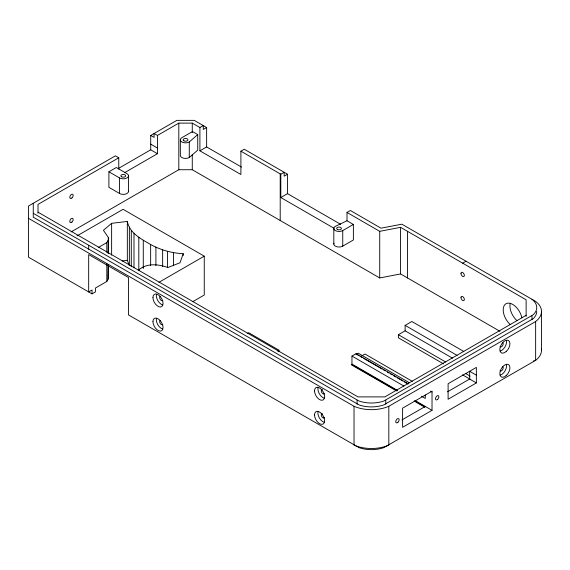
<?xml version="1.0" encoding="UTF-8"?>
<svg xmlns="http://www.w3.org/2000/svg" width="570" height="570" viewBox="0 0 570 570"><rect width="100%" height="100%" fill="white"/><g stroke="black" fill="none" stroke-linecap="round" stroke-linejoin="round"><path stroke-width="0.85" d="M108.136 253.429L108.357 237.526L103.412 230.287L111.627 223.319L127.331 221.438C129.632 233.23 141.218 239.022 150.637 244.509C160.654 250.059 171.798 253.109 183.234 253.714L183.234 255.481M118.76 169.083L118.76 157.783L115.397 155.838L28.5 206.012L28.5 257.177L92.041 293.885L95.404 291.94L95.404 288.057L106.825 281.466L108.136 279.051L108.357 265.791M183.234 253.714L179.977 262.777L167.908 267.522C158.047 264.074 146.597 262.763 138.218 270.387M106.825 252.311L106.825 242.592L108.136 240.184M189.276 141.973L197.733 134.584L192.503 131.563L181.873 137.698A5.237 3.021 0 0 0 181.873 141.973A5.237 3.021 0 0 0 189.276 141.973L189.276 157.512A5.237 3.021 0 0 1 183.569 158.168A5.237 3.021 0 0 1 180.341 155.375L180.341 139.835M189.276 157.512L197.733 150.117L197.733 134.584M33.26 213.308L359.057 401.038A24.004 13.858 0 0 0 383.795 401.038L533.306 314.711A24.004 13.858 0 0 0 533.306 300.433L531.96 299.286M33.26 203.262L33.26 217.191L359.057 404.921A24.004 13.858 0 0 0 383.795 404.921L533.306 318.602A24.004 13.858 0 0 0 536.733 311.462M118.467 168.442L150.715 149.817L150.715 135.446L176.843 120.363L194.235 120.363L206.632 127.523L206.632 146.946L241.552 167.103M118.76 157.783L38.019 204.395L38.019 213.194M150.715 135.446L154.085 137.391L154.085 133.501L157.448 135.446L178.809 123.113L192.268 123.113L199.906 127.523L203.269 125.578L203.269 129.461L206.632 127.523M108.899 171.791L116.301 167.516L126.968 173.672A5.237 3.021 0 0 1 126.968 177.947A5.237 3.021 0 0 1 119.565 177.947L108.899 171.791L108.899 187.331L119.565 193.487A5.237 3.021 0 0 0 125.885 193.964A5.237 3.021 0 0 0 128.321 190.565M124.424 172.767L157.448 153.708L157.448 135.446M199.906 127.523L199.906 150.829L206.632 146.946M71.1 231.919L178.809 169.732L192.268 169.732L379.72 277.953L400.582 273.942L499.947 331.305M77.007 235.909L123.084 209.304L204.252 256.165L204.252 295.032L192.731 301.68M199.906 150.829L240.896 174.498L240.896 151.185L244.259 149.247L287.529 174.228L287.529 193.65L340.653 224.323M98.446 247.43L106.825 242.592M240.896 151.185L280.803 174.228L284.166 172.283L284.166 176.173L287.529 174.228M280.803 174.228L280.803 197.534L287.529 193.65M158.945 282.321L204.252 256.165M333.992 243.205A5.237 3.021 0 0 0 336.435 246.603A5.237 3.021 0 0 0 342.748 246.119L353.379 239.984L353.379 224.445L347.009 220.768L347.009 212.453L350.372 210.508L381.009 228.192L401.871 224.181L535.643 301.416A28.771 16.608 0 0 1 535.643 321.509L535.643 360.354L383.795 447.657A24.004 13.858 0 0 1 359.057 447.657L128.442 314.897L128.442 277.519L88.678 254.562L88.678 291.94L92.041 289.995L92.041 293.885M347.009 220.768L336.435 225.827A5.237 3.021 0 0 0 334.896 230.287A5.237 3.021 0 0 0 342.748 230.579L353.379 224.445M247.209 333.543L248.662 332.702L278.944 350.187L278.944 351.74M277.49 351.027L278.944 350.187M462.669 263.169L466.032 261.224M397.376 390.322L351.954 364.095L351.954 356.079L356.122 353.671L408.07 383.667M452.495 358.167L405.128 330.821L405.128 325.385L411.853 321.494L463.802 351.49M361.964 355.737L364.957 354.013L412.324 381.358M443.474 363.838L398.394 337.81L398.394 334.704L405.128 330.821M396.57 390.913L351.498 364.893L351.954 364.095M526.124 315.345L384.885 396.891L357.967 396.891L38.019 212.168M28.5 218.331L354.027 406.275A28.771 16.608 0 0 0 388.826 406.275L535.643 321.509M447.486 391.825L469.637 379.043L476.363 382.926L476.363 367.386L448.106 383.703L448.106 399.242L476.363 382.926M401.971 419.905L424.842 406.702L424.842 407.229L414.148 401.059M432.024 410.329L402.598 427.315L402.598 408.17L432.024 391.184L432.024 410.329L415.088 400.546M347.009 212.453L379.72 231.342L400.582 227.323L526.124 299.806L526.124 316.371M122.101 260.932L127.331 260.305L129.077 265.157M280.803 197.534L333.92 228.207M150.715 144.146L157.448 148.036M150.715 149.817L157.448 153.708M405.128 325.385L457.076 355.374M476.363 375.153L469.637 371.27L469.637 379.043M398.394 334.704L445.761 362.05M465.626 373.521L470.207 376.164M462.569 374.861L470.207 379.271M430.528 391.098L432.024 391.961M409.417 382.755L358.231 353.201L356.122 354.419L356.122 353.671M356.884 354.504L358.416 355.388M359.941 356.264L362.235 357.589M363.76 358.473L382.099 369.061M383.624 369.937L385.156 370.821M387.443 372.146L388.975 373.029M390.5 373.913L392.032 374.789M393.557 375.673L395.851 376.998M397.376 377.882L402.726 380.967M404.251 381.85L408.07 384.052M351.954 356.079L403.902 386.075M421.472 396.221L425.291 398.423L425.291 394.974M351.498 364.358L397.34 390.828M414.91 400.966L424.842 406.702M541.5 311.462L541.5 350.308M531.96 315.865L531.96 319.749M407.536 231.342L407.536 277.953M400.582 227.323L400.582 273.942M388.826 406.275L388.826 445.12A28.771 16.608 0 0 1 354.027 445.12L354.027 406.275M385.783 400.254L385.783 404.144M379.72 231.342L379.72 277.953M357.069 400.261L357.069 404.144M342.748 230.579L342.748 246.119M333.813 228.449L333.813 243.989M280.205 173.886L280.212 220.505M192.268 123.113L192.268 132.789M192.268 154.776L192.268 169.732M178.809 123.113L178.809 169.732M173.423 252.538L173.423 265.791M167.509 251.427L167.509 267.323M162.642 249.867L162.642 266.646M155.909 247.081L155.909 265.634M150.637 244.509L150.637 265.706M143.277 240.262L143.277 268.527M138.809 237.213L138.809 270.779M133.993 233.322L133.993 267.779M131.292 230.515L131.292 266.739M129.362 227.102L129.362 265.086M128.499 175.809L128.499 191.349M127.331 221.438L127.331 260.305M119.565 177.947L119.565 193.487M111.627 223.319L111.627 255.118M108.357 237.526L108.357 253.422M108.136 264.915L108.136 279.051M106.825 263.796L106.825 281.466M88.678 245.321L88.678 249.204M541.329 348.512A28.771 16.608 0 0 1 535.643 360.354M534.14 360.461A24.004 13.858 0 0 1 533.306 361.33M502.355 342.541A2.38 1.375 -60 0 1 502.704 345.392A2.38 1.375 -60 0 1 500.054 346.517M506.388 364.472A7.139 4.118 -60 0 1 500.203 375.174M506.388 340.383A7.139 4.118 -60 0 1 500.203 351.091M510.243 324.53A13.416 7.745 60 0 1 505.989 303.746A13.416 7.745 60 0 1 521.864 317.818M324.401 393.635A2.38 1.375 60 0 1 321.608 392.238A2.38 1.375 60 0 1 322.506 389.695M324.572 417.354A2.38 1.375 60 0 1 321.758 416.599A2.38 1.375 60 0 1 322.506 413.784M324.252 422.292A7.139 4.118 60 0 1 318.067 411.59M324.252 398.209A7.139 4.118 60 0 1 318.067 387.5M162.813 324.444A2.38 1.375 60 0 1 160.17 323.318A2.38 1.375 60 0 1 160.519 320.468M162.813 300.362A2.38 1.375 60 0 1 160.17 299.236A2.38 1.375 60 0 1 160.519 296.379M162.664 329.018A7.139 4.118 60 0 1 156.486 318.309M162.664 304.929A7.139 4.118 60 0 1 156.486 294.227M516.969 320.639A13.416 7.745 60 0 1 510.264 303.354M502.355 366.624A2.38 1.375 -60 0 1 502.704 369.481A2.38 1.375 -60 0 1 500.054 370.607M397.881 422.341A2.38 1.375 -60 0 0 398.63 418.658A2.38 1.375 -60 0 0 395.815 421.152A2.38 1.375 -60 0 0 397.881 422.341M437.61 399.406A2.38 1.375 -60 0 0 438.366 395.715A2.38 1.375 -60 0 0 435.551 398.216A2.38 1.375 -60 0 0 437.61 399.406M506.181 375.609A7.139 4.118 -60 0 0 508.447 364.558A7.139 4.118 -60 0 0 500.004 372.039A7.139 4.118 -60 0 0 506.181 375.609M506.181 351.526A7.139 4.118 -60 0 0 508.447 340.468A7.139 4.118 -60 0 0 500.004 347.957A7.139 4.118 -60 0 0 506.181 351.526M337.369 229.418A2.38 1.375 0 0 0 341.344 228.798A2.38 1.375 0 0 0 338.43 227.117A2.38 1.375 0 0 0 337.369 229.418M460.988 297.547A2.38 1.375 60 0 0 463.51 300.689A2.38 1.375 60 0 0 463.51 297.326A2.38 1.375 60 0 0 460.988 297.547M460.988 273.465A2.38 1.375 60 0 0 463.51 276.607A2.38 1.375 60 0 0 463.51 273.237A2.38 1.375 60 0 0 460.988 273.465M314.533 390.856A7.139 4.118 60 0 0 322.1 400.268A7.139 4.118 60 0 0 322.1 390.179A7.139 4.118 60 0 0 314.533 390.856M314.533 414.939A7.139 4.118 60 0 0 322.1 424.358A7.139 4.118 60 0 0 322.1 414.262A7.139 4.118 60 0 0 314.533 414.939M152.945 321.665A7.139 4.118 60 0 0 160.519 331.077A7.139 4.118 60 0 0 160.519 320.988A7.139 4.118 60 0 0 152.945 321.665M152.945 297.576A7.139 4.118 60 0 0 160.519 306.995A7.139 4.118 60 0 0 160.519 296.899A7.139 4.118 60 0 0 152.945 297.576M71.913 222.058A2.38 1.375 -60 0 0 72.668 218.367A2.38 1.375 -60 0 0 69.854 220.868A2.38 1.375 -60 0 0 71.913 222.058M71.913 197.968A2.38 1.375 -60 0 0 72.668 194.285A2.38 1.375 -60 0 0 69.854 196.778A2.38 1.375 -60 0 0 71.913 197.968M121.581 176.778A2.38 1.375 0 0 0 125.564 176.166A2.38 1.375 0 0 0 122.65 174.484A2.38 1.375 0 0 0 121.581 176.778M183.889 140.811A2.38 1.375 0 0 0 187.872 140.191A2.38 1.375 0 0 0 184.958 138.51A2.38 1.375 0 0 0 183.889 140.811"/></g></svg>
